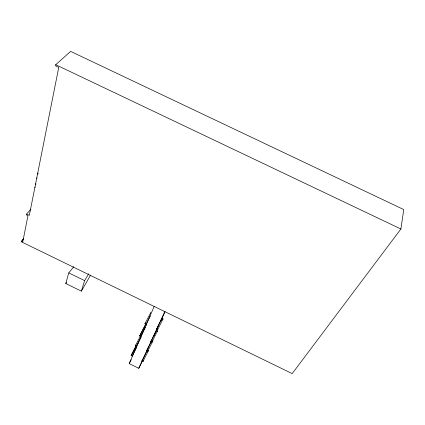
<?xml version="1.0" encoding="UTF-8"?>
<svg xmlns="http://www.w3.org/2000/svg" width="425" height="425" viewBox="0 0 425 425"><rect width="100%" height="100%" fill="white"/><g stroke="black" fill="none" stroke-linecap="round" stroke-linejoin="round"><path stroke-width="0.64" d="M23.433 238.68L21.25 241.751L292.188 373.607L400.897 228.995L403.75 209.557L70.651 51.393L55.718 64.706L55.505 65.806L58.762 67.357L29.32 215.353L26.642 214.057L30.908 209.095M26.642 214.057L26.467 214.944L27.949 215.666L22.785 241.883L21.362 241.188M35.716 184.811L35.944 183.658M37.809 174.303L38.043 173.124L37.634 173.575M90.562 275.14L81.382 291.146L65.785 283.539L68.76 272.892L73.775 266.719M81.382 291.146L84.628 280.622L88.708 273.817M136.632 347.358L132.175 356.028L131.144 355.523L136.197 345.737M135.405 345.716L135.708 345.031L136.754 345.541L136.457 346.226L135.405 345.716L140.494 335.883M142.848 332.398L140.723 336.462L139.655 335.941L145.371 324.918L146.423 325.433M144.952 323.749L145.276 323.011L146.365 323.542L146.041 324.28L144.952 323.749L150.71 312.678L150.386 313.422M145.371 324.918L139.655 335.941M132.175 356.028L132.467 355.369L131.431 354.859M140.723 336.462L145.536 327.138M142.444 360.862L138.762 368.305L129.195 363.614L154.275 306.266M141.923 361.038L142.226 360.384L143.257 360.889L142.959 361.542L141.923 361.038L146.848 351.172M152.628 341.45L152.942 340.77L147.433 351.842L146.381 351.326L151.332 341.408M150.822 341.647L151.141 340.946L152.214 341.466L151.89 342.173L150.822 341.647L156.379 330.538L157.431 331.054L157.107 331.755M163.025 318.936L157.452 330.108L156.357 329.577L161.946 318.41L163.025 318.936L162.685 319.669M138.762 368.305L164.868 311.44M153.733 336.287L156.767 329.694M160.894 320.7L165.028 311.711M147.433 351.842L147.746 351.162L146.694 350.646M157.452 330.108L157.787 329.375L156.692 328.844M148.134 351.183L148.437 350.529L142.959 361.542M151.89 342.173L157.431 331.054M146.381 351.326L148.437 347.236M156.357 329.577L158.429 325.465M160.74 320.87L161.612 319.148M129.195 363.614L131.24 359.667M131.144 355.523L136.202 345.833M136.754 345.541L141.238 336.945M136.457 346.226L138.571 342.168M146.041 324.28L150.296 316.046M65.785 283.539L66.587 282.482M21.25 241.751L23.736 238.744M34.85 187.563L35.254 187.106M36.693 178.309L37.102 177.857M55.718 64.706L400.897 228.995M68.76 272.892L84.628 280.622M139.963 335.235L141.031 335.755"/></g></svg>
